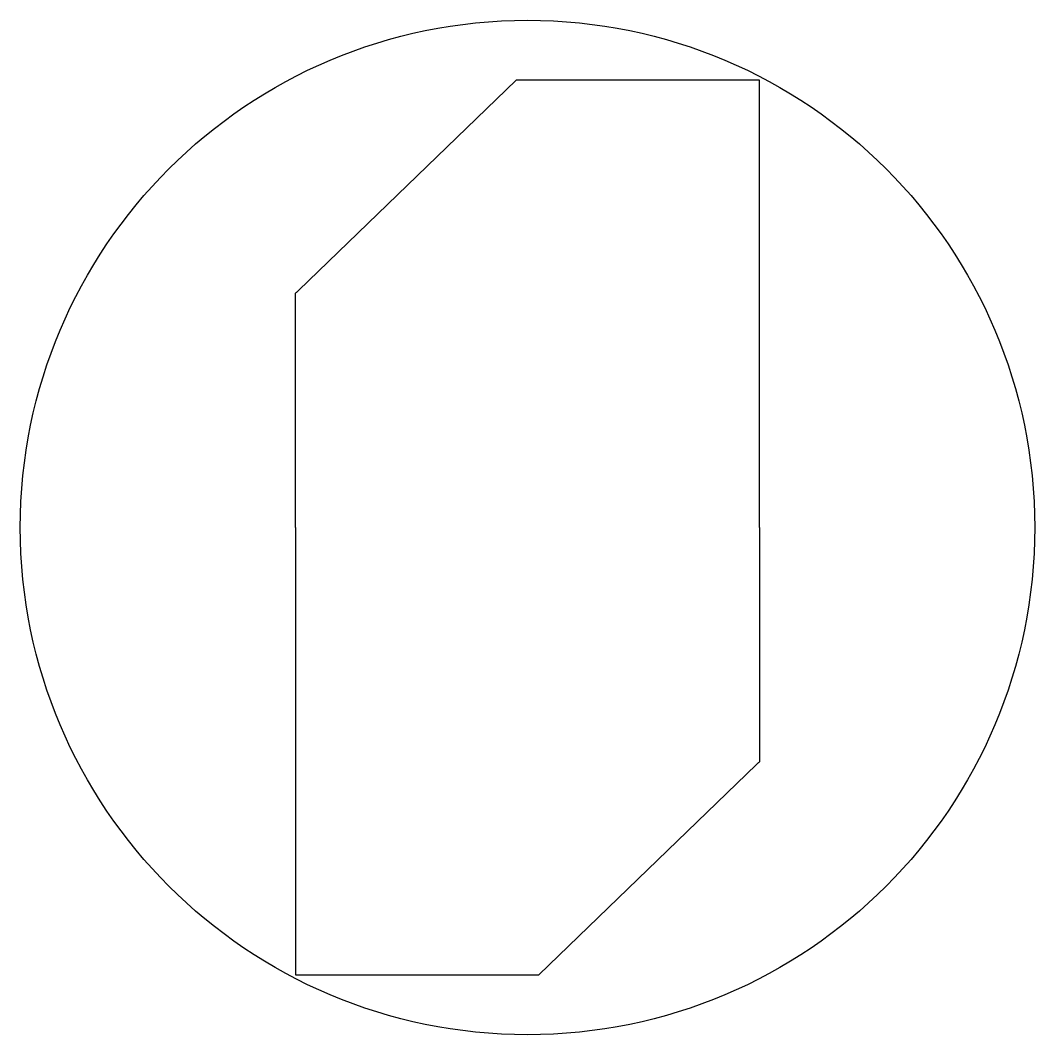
# Model space of a CAD drawing. Header units: millimetres. Extents: x -3.5 to 3.5, y -3.5 to 3.5.
import ezdxf

# ---------------------------------------------------------------- set-up
doc = ezdxf.new("R2010")
doc.units = ezdxf.units.MM
doc.layers.get('0').update_dxf_attribs({"linetype": 'CONTINUOUS'})

msp = doc.modelspace()

# ---------------------------------------------------------------- linework, layer by layer
for p, q in [((-1.5803, 1.6365), (-0.0778, 3.0875)), ((1.6, 3.0875), (-0.0778, 3.0875)), ((1.6, 0), (1.6, 3.0875)), ((-1.6, 0), (-1.6, 1.6173)), ((-1.6, 0), (-1.6, -3.0875)), ((1.6, 0), (1.6, -1.6173)), ((0.0778, -3.0875), (1.5803, -1.6365)), ((-1.6, -3.0875), (0.0778, -3.0875))]:
    msp.add_line(p, q)
msp.add_circle((0, 0), 3.5)
for start, end in [(134, 134.6921), (314, 314.6921)]:
    msp.add_arc((0, 0), 2.275, start, end)

doc.saveas('drawing.dxf')
